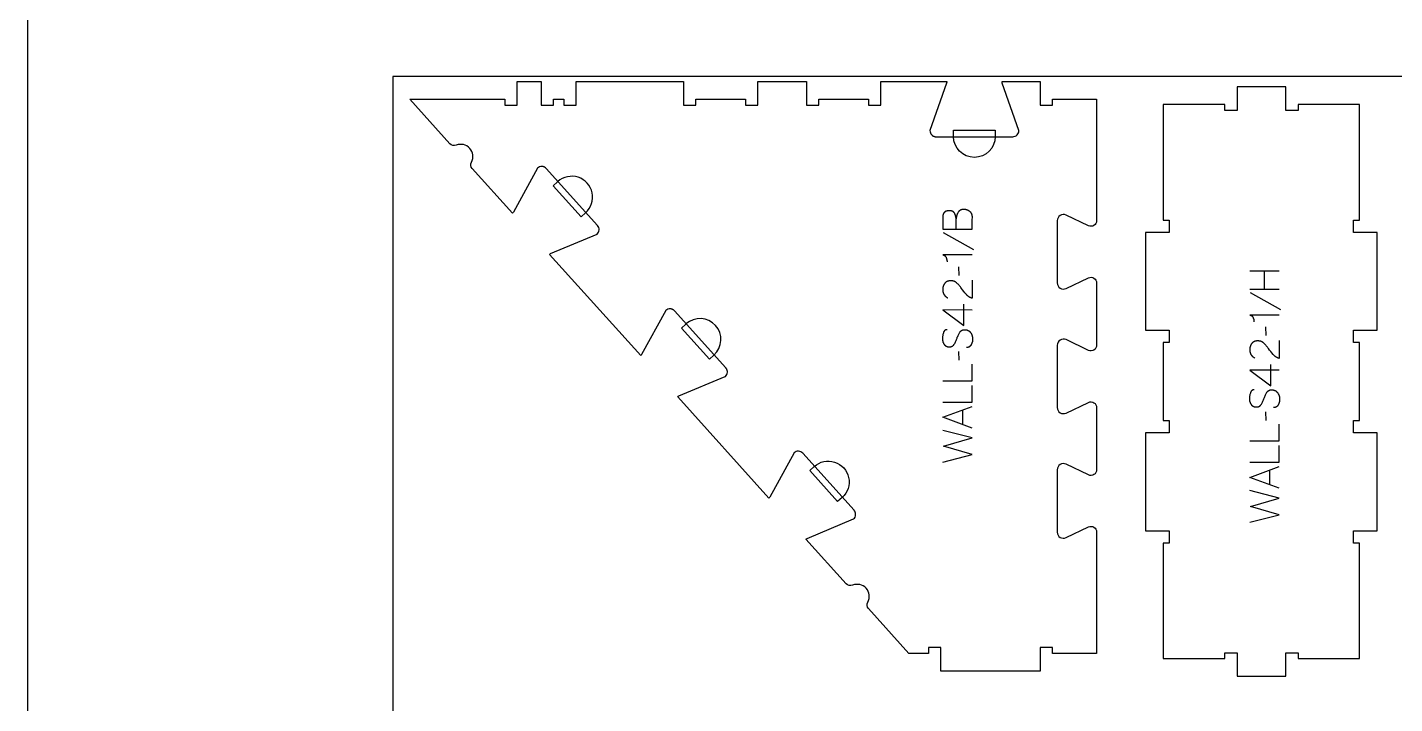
# Model space of a CAD drawing. Extents: x 0 to 4485, y 0 to 10771.
# Drawn here: x 0 to 1390, y 4932 to 5619 of the extents above; entities that cross this region are included whole.
import ezdxf

# ---------------------------------------------------------------- set-up
doc = ezdxf.new("R2010")
doc.units = 0
for name, color, linetype in [('0_SHEET_SPRUCEPLY_2440X122', 1, 'CONTINUOUS'), ('1_ANYTOOL_1MMDEEP_LABELS_S', 2, 'CONTINUOUS'), ('4_ANYTOOL_CUTTHROUGH_OUTSI', 5, 'CONTINUOUS'), ('5_ANYTOOL_HALF_MILL_9MM_IN', 3, 'CONTINUOUS'), ('DONOTCUT', 7, 'CONTINUOUS')]:
    doc.layers.add(name, color=color, linetype=linetype)

msp = doc.modelspace()

# ---------------------------------------------------------------- linework, layer by layer
at = {"layer": '0_SHEET_SPRUCEPLY_2440X122'}
msp.add_lwpolyline([(371.7, 5569.4), (371.7, 4349.4), (2811.7, 4349.4), (2811.7, 5569.4)], close=True, dxfattribs=at)
at = {"layer": '1_ANYTOOL_1MMDEEP_LABELS_S', "color": 2}
for points in [[(930.7, 5414.1), (960.7, 5414.1), (960.7, 5423.8), (960.8, 5426.4), (960.8, 5426.6), (960.8, 5426.8), (960.8, 5427), (960.8, 5427.2), (960.7, 5427.5), (960.7, 5427.7), (960.7, 5427.9), (960.7, 5428.1), (960.6, 5428.3), (960.6, 5428.5), (960.5, 5428.7), (960.5, 5428.9), (960.4, 5429.1), (960.3, 5429.3), (960.3, 5429.5), (960.2, 5429.6), (960.1, 5429.8), (960, 5430), (959.9, 5430.2), (959.8, 5430.3), (959.7, 5430.5), (959.6, 5430.7), (959.5, 5430.8), (959.4, 5431), (959.2, 5431.1), (959.1, 5431.3), (959, 5431.4), (958.8, 5431.6), (958.7, 5431.7), (958.5, 5431.8), (958.3, 5432), (958.2, 5432.1), (958, 5432.2), (957.8, 5432.4), (957.7, 5432.5), (957.5, 5432.6), (957.3, 5432.7), (957.1, 5432.8), (957, 5432.9), (956.8, 5433), (956.6, 5433.1), (956.4, 5433.2), (956.2, 5433.3), (956.1, 5433.4), (955.9, 5433.5), (955.7, 5433.5), (955.5, 5433.6), (955.3, 5433.7), (955.1, 5433.7), (954.9, 5433.8), (954.7, 5433.9), (954.5, 5433.9), (954.4, 5433.9), (954.2, 5434), (954, 5434), (953.8, 5434.1), (953.6, 5434.1), (953.4, 5434.1), (953.2, 5434.1), (953, 5434.2), (952.8, 5434.2), (952.6, 5434.2), (952.4, 5434.2), (952.2, 5434.2), (951.9, 5434.2), (951.7, 5434.2), (951.4, 5434.2), (951.2, 5434.1), (950.9, 5434.1), (950.7, 5434.1), (950.5, 5434.1), (950.3, 5434), (950, 5434), (949.8, 5433.9), (949.6, 5433.8), (949.4, 5433.8), (949.2, 5433.7), (949, 5433.6), (948.8, 5433.6), (948.7, 5433.5), (948.6, 5433.4), (948.5, 5433.4), (948.4, 5433.3), (948.3, 5433.3), (948.2, 5433.2), (948.1, 5433.2), (948, 5433.1), (948, 5433.1), (947.9, 5433), (947.8, 5432.9), (947.7, 5432.9), (947.6, 5432.8), (947.6, 5432.8), (947.5, 5432.7), (947.4, 5432.6), (947.3, 5432.6), (947.3, 5432.5), (947.2, 5432.4), (947.1, 5432.3), (947.1, 5432.3), (947, 5432.2), (946.9, 5432.1), (946.8, 5432), (946.7, 5431.8), (946.5, 5431.6), (946.4, 5431.5), (946.3, 5431.3), (946.1, 5430.9), (945.9, 5430.5), (945.7, 5430.2), (945.5, 5429.8), (945.3, 5429.4), (945.2, 5429), (945, 5428.6), (944.9, 5428.2), (944.8, 5427.8), (944.7, 5427.3), (944.6, 5426.9), (944.5, 5426.5), (944.4, 5426), (944.3, 5425.6), (944.3, 5425.1), (944.2, 5424.7)], [(944.4, 5414.1), (944.2, 5424.7), (944.2, 5425.1), (944.2, 5425.5), (944.1, 5425.9), (944, 5426.2), (944, 5426.6), (943.9, 5427), (943.8, 5427.4), (943.7, 5427.7), (943.6, 5428.1), (943.5, 5428.4), (943.4, 5428.8), (943.3, 5429.1), (943.1, 5429.4), (943, 5429.8), (942.8, 5430.1), (942.7, 5430.4), (942.6, 5430.5), (942.6, 5430.6), (942.5, 5430.6), (942.5, 5430.7), (942.4, 5430.8), (942.4, 5430.8), (942.3, 5430.9), (942.3, 5431), (942.2, 5431.1), (942.2, 5431.1), (942.1, 5431.2), (942.1, 5431.3), (942, 5431.3), (941.9, 5431.4), (941.9, 5431.4), (941.8, 5431.5), (941.7, 5431.6), (941.7, 5431.6), (941.6, 5431.7), (941.5, 5431.7), (941.5, 5431.8), (941.4, 5431.8), (941.3, 5431.9), (941.3, 5431.9), (941.2, 5432), (941.1, 5432), (941, 5432.1), (940.9, 5432.1), (940.9, 5432.2), (940.8, 5432.2), (940.7, 5432.2), (940.6, 5432.3), (940.5, 5432.3), (940.4, 5432.4), (940.3, 5432.4), (940.1, 5432.5), (939.9, 5432.6), (939.7, 5432.6), (939.5, 5432.7), (939.3, 5432.7), (939.1, 5432.8), (938.8, 5432.8), (938.6, 5432.8), (938.4, 5432.8), (938.1, 5432.9), (937.9, 5432.9), (937.7, 5432.9), (937.4, 5432.9), (937.2, 5432.9), (936.8, 5432.9), (936.6, 5432.9), (936.4, 5432.9), (936.2, 5432.9), (936, 5432.8), (935.8, 5432.8), (935.6, 5432.8), (935.5, 5432.8), (935.3, 5432.7), (935.1, 5432.7), (935, 5432.7), (934.8, 5432.6), (934.6, 5432.6), (934.5, 5432.5), (934.3, 5432.5), (934.2, 5432.4), (934, 5432.4), (933.9, 5432.3), (933.7, 5432.3), (933.6, 5432.2), (933.5, 5432.1), (933.3, 5432), (933.2, 5432), (933.1, 5431.9), (933, 5431.8), (932.8, 5431.7), (932.7, 5431.6), (932.6, 5431.5), (932.5, 5431.4), (932.4, 5431.3), (932.3, 5431.2), (932.2, 5431.1), (932.1, 5431), (932, 5430.9), (931.9, 5430.8), (931.8, 5430.7), (931.8, 5430.6), (931.7, 5430.4), (931.6, 5430.3), (931.5, 5430.2), (931.4, 5430), (931.4, 5429.9), (931.3, 5429.7), (931.3, 5429.6), (931.2, 5429.5), (931.1, 5429.3), (931.1, 5429.1), (931, 5429), (931, 5428.8), (931, 5428.7), (930.9, 5428.5), (930.9, 5428.3), (930.8, 5428.1), (930.8, 5428), (930.8, 5427.8), (930.8, 5427.6), (930.7, 5427.4), (930.7, 5427.2), (930.7, 5427), (930.7, 5426.6), (930.7, 5426.2), (930.7, 5414.1)], [(931.2, 5410.7), (961.9, 5393.5)], [(960.7, 5388), (930.6, 5388), (930.8, 5388), (930.9, 5387.9), (931.1, 5387.9), (931.2, 5387.9), (931.4, 5387.9), (931.5, 5387.8), (931.6, 5387.8), (931.8, 5387.7), (931.9, 5387.7), (932, 5387.6), (932.1, 5387.6), (932.1, 5387.5), (932.2, 5387.5), (932.3, 5387.5), (932.3, 5387.5), (932.4, 5387.4), (932.4, 5387.4), (932.5, 5387.3), (932.6, 5387.3), (932.6, 5387.3), (932.7, 5387.2), (932.7, 5387.2), (932.8, 5387.1), (932.8, 5387.1), (932.9, 5387.1), (932.9, 5387), (933, 5387), (933, 5386.9), (933.1, 5386.9), (933.1, 5386.8), (933.2, 5386.8), (933.2, 5386.7), (933.3, 5386.6), (933.4, 5386.5), (933.5, 5386.4), (933.6, 5386.3), (933.6, 5386.2), (933.7, 5386.1), (933.8, 5385.9), (933.9, 5385.8), (933.9, 5385.7), (934, 5385.5), (934, 5385.4), (934.2, 5385.1), (934.3, 5384.8), (934.4, 5384.5), (934.5, 5384.2), (934.6, 5384), (934.6, 5383.7), (934.7, 5383.4), (934.8, 5383.1), (934.8, 5382.9), (934.9, 5382.6), (934.9, 5382.3), (935, 5382.1), (935, 5381.8), (935, 5381.5), (935, 5381.3), (935, 5381)], [(946.8, 5375.9), (946.9, 5367.1)], [(1272.8, 5371.3), (1242.8, 5371.3)], [(1257.5, 5371.3), (1257.5, 5353)], [(960.6, 5362.2), (960.6, 5343.9), (960.1, 5344), (959.9, 5344.1), (959.7, 5344.2), (959.5, 5344.2), (959.3, 5344.3), (959, 5344.4), (958.8, 5344.5), (958.6, 5344.6), (958.4, 5344.7), (958.2, 5344.8), (958, 5344.9), (957.8, 5345.1), (957.6, 5345.2), (957.4, 5345.3), (957.2, 5345.4), (957, 5345.5), (956.8, 5345.7), (956.7, 5345.8), (956.5, 5346), (956.3, 5346.1), (956.1, 5346.2), (955.9, 5346.4), (955.8, 5346.5), (955.6, 5346.7), (955.4, 5346.9), (955.2, 5347), (955.1, 5347.2), (954.9, 5347.4), (954.8, 5347.5), (954.4, 5347.9), (953.2, 5349.4), (952, 5350.9), (950.9, 5352.4), (949.8, 5353.9), (949.2, 5354.7), (948.6, 5355.4), (948, 5356.1), (947.5, 5356.8), (946.9, 5357.5), (946.3, 5358.1), (945.7, 5358.7), (945, 5359.3), (944.9, 5359.5), (944.7, 5359.6), (944.6, 5359.7), (944.4, 5359.9), (944.2, 5360), (944.1, 5360.1), (943.9, 5360.2), (943.7, 5360.4), (943.6, 5360.5), (943.4, 5360.6), (943.2, 5360.7), (943, 5360.8), (942.8, 5360.8), (942.6, 5360.9), (942.5, 5361), (942.3, 5361.1), (942.1, 5361.2), (941.9, 5361.2), (941.7, 5361.3), (941.5, 5361.3), (941.3, 5361.4), (941.1, 5361.4), (940.9, 5361.5), (940.7, 5361.5), (940.5, 5361.6), (940.2, 5361.6), (940, 5361.6), (939.8, 5361.6), (939.6, 5361.7), (939.4, 5361.7), (939.1, 5361.7), (938.9, 5361.7), (938.7, 5361.7), (938.4, 5361.7), (938.2, 5361.7), (937.9, 5361.6), (937.7, 5361.6), (937.5, 5361.6), (937.2, 5361.6), (937, 5361.5), (936.8, 5361.5), (936.6, 5361.4), (936.4, 5361.4), (936.2, 5361.3), (936, 5361.3), (935.8, 5361.2), (935.6, 5361.1), (935.4, 5361), (935.2, 5361), (935, 5360.9), (934.8, 5360.8), (934.6, 5360.7), (934.5, 5360.6), (934.3, 5360.5), (934.1, 5360.4), (934, 5360.3), (933.8, 5360.1), (933.6, 5360), (933.5, 5359.9), (933.3, 5359.7), (933.2, 5359.6), (933.1, 5359.5), (932.9, 5359.3), (932.8, 5359.2), (932.7, 5359), (932.5, 5358.8), (932.4, 5358.7), (932.3, 5358.5), (932.2, 5358.3), (932.1, 5358.2), (932, 5358), (931.9, 5357.8), (931.8, 5357.6), (931.7, 5357.4), (931.6, 5357.3), (931.5, 5357.1), (931.4, 5356.9), (931.3, 5356.7), (931.3, 5356.5), (931.2, 5356.3), (931.1, 5356.1), (931.1, 5355.9), (931, 5355.7), (931, 5355.5), (930.9, 5355.3), (930.9, 5355), (930.8, 5354.8), (930.8, 5354.6), (930.8, 5354.4), (930.8, 5354.2), (930.7, 5353.9), (930.7, 5353.7), (930.7, 5353.5), (930.7, 5353.2), (930.7, 5352.8), (930.7, 5352.4), (930.7, 5352), (930.7, 5351.7), (930.8, 5351.3), (930.8, 5351), (930.9, 5350.7), (930.9, 5350.3), (931, 5350), (931.1, 5349.7), (931.1, 5349.5), (931.2, 5349.4), (931.2, 5349.2), (931.3, 5349.1), (931.3, 5348.9), (931.4, 5348.8), (931.5, 5348.7), (931.5, 5348.5), (931.6, 5348.4), (931.7, 5348.2), (931.7, 5348.1), (931.8, 5348), (931.9, 5347.8), (932, 5347.7), (932, 5347.6), (932.1, 5347.4), (932.2, 5347.3), (932.3, 5347.2), (932.4, 5347), (932.5, 5346.9), (932.6, 5346.8), (932.7, 5346.7), (932.8, 5346.6), (932.9, 5346.4), (933, 5346.3), (933.1, 5346.2), (933.2, 5346.1), (933.3, 5346), (933.4, 5345.9), (933.6, 5345.8), (933.7, 5345.7), (933.8, 5345.6), (934, 5345.4), (934.3, 5345.2), (934.6, 5345), (934.9, 5344.8), (935.2, 5344.6), (935.5, 5344.4), (935.8, 5344.3)], [(1242.8, 5353), (1272.8, 5353)], [(1243.3, 5349.6), (1274.1, 5332.4)], [(960.7, 5331.9), (930.6, 5332), (952, 5316)], [(952, 5316), (952, 5337.7)], [(1272.8, 5326.8), (1242.8, 5326.8), (1242.9, 5326.8), (1243.1, 5326.8), (1243.2, 5326.8), (1243.4, 5326.7), (1243.5, 5326.7), (1243.6, 5326.7), (1243.8, 5326.6), (1243.9, 5326.6), (1244, 5326.5), (1244.2, 5326.5), (1244.2, 5326.4), (1244.3, 5326.4), (1244.3, 5326.4), (1244.4, 5326.3), (1244.5, 5326.3), (1244.5, 5326.3), (1244.6, 5326.2), (1244.6, 5326.2), (1244.7, 5326.2), (1244.7, 5326.1), (1244.8, 5326.1), (1244.8, 5326), (1244.9, 5326), (1245, 5326), (1245, 5325.9), (1245.1, 5325.9), (1245.1, 5325.8), (1245.2, 5325.8), (1245.2, 5325.7), (1245.3, 5325.7), (1245.3, 5325.6), (1245.3, 5325.6), (1245.4, 5325.5), (1245.5, 5325.4), (1245.6, 5325.3), (1245.7, 5325.1), (1245.8, 5325), (1245.8, 5324.9), (1245.9, 5324.8), (1246, 5324.6), (1246.1, 5324.5), (1246.1, 5324.4), (1246.2, 5324.2), (1246.3, 5323.9), (1246.4, 5323.7), (1246.5, 5323.4), (1246.6, 5323.1), (1246.7, 5322.8), (1246.8, 5322.5), (1246.8, 5322.2), (1246.9, 5322), (1247, 5321.7), (1247, 5321.4), (1247.1, 5321.2), (1247.1, 5320.9), (1247.1, 5320.6), (1247.1, 5320.4), (1247.1, 5320.1), (1247.1, 5319.9)], [(935.3, 5311.9), (935.1, 5311.9), (935, 5311.9), (934.9, 5311.9), (934.8, 5311.9), (934.7, 5311.9), (934.6, 5311.9), (934.5, 5311.9), (934.5, 5311.9), (934.4, 5311.8), (934.3, 5311.8), (934.2, 5311.8), (934.1, 5311.8), (934, 5311.8), (934, 5311.7), (933.9, 5311.7), (933.8, 5311.7), (933.7, 5311.7), (933.6, 5311.6), (933.6, 5311.6), (933.5, 5311.6), (933.4, 5311.5), (933.4, 5311.5), (933.3, 5311.5), (933.2, 5311.4), (933.1, 5311.4), (933.1, 5311.3), (933, 5311.3), (932.9, 5311.2), (932.9, 5311.2), (932.8, 5311.2), (932.8, 5311.1), (932.7, 5311.1), (932.6, 5311), (932.6, 5310.9), (932.5, 5310.9), (932.5, 5310.8), (932.4, 5310.8), (932.3, 5310.7), (932.3, 5310.6), (932.2, 5310.6), (932.2, 5310.5), (932.1, 5310.4), (932.1, 5310.4), (932, 5310.3), (932, 5310.2), (931.9, 5310.2), (931.9, 5310.1), (931.8, 5310), (931.8, 5309.9), (931.8, 5309.8), (931.7, 5309.8), (931.6, 5309.6), (931.6, 5309.4), (931.5, 5309.2), (931.4, 5309), (931.3, 5308.8), (931.3, 5308.6), (931.1, 5307.8), (930.9, 5307), (930.7, 5306.2), (930.6, 5305.5), (930.5, 5305.1), (930.5, 5304.7), (930.4, 5304.3), (930.4, 5304), (930.4, 5303.6), (930.4, 5303.3), (930.3, 5302.9), (930.3, 5302.5), (930.3, 5302.3), (930.3, 5302.1), (930.4, 5302), (930.4, 5301.8), (930.4, 5301.6), (930.4, 5301.4), (930.4, 5301.2), (930.5, 5301), (930.5, 5300.8), (930.5, 5300.6), (930.6, 5300.5), (930.6, 5300.3), (930.6, 5300.1), (930.7, 5299.9), (930.7, 5299.7), (930.8, 5299.6), (930.9, 5299.4), (930.9, 5299.2), (931, 5299), (931.1, 5298.9), (931.1, 5298.7), (931.2, 5298.5), (931.3, 5298.4), (931.4, 5298.2), (931.5, 5298), (931.5, 5297.9), (931.6, 5297.7), (931.7, 5297.6), (931.8, 5297.4), (931.9, 5297.2), (932, 5297.1), (932.2, 5296.9), (932.3, 5296.8), (932.4, 5296.6), (932.5, 5296.5), (932.6, 5296.3), (932.8, 5296.2), (932.9, 5296.1), (933, 5296), (933.2, 5295.8), (933.3, 5295.7), (933.5, 5295.6), (933.6, 5295.5), (933.7, 5295.4), (933.9, 5295.3), (934.1, 5295.2), (934.2, 5295.1), (934.4, 5295.1), (934.5, 5295), (934.7, 5294.9), (934.9, 5294.8), (935, 5294.8), (935.2, 5294.7), (935.4, 5294.7), (935.6, 5294.6), (935.8, 5294.6), (936, 5294.6), (936.2, 5294.5), (936.3, 5294.5), (936.5, 5294.5), (936.7, 5294.5), (937, 5294.4), (937.2, 5294.4), (937.4, 5294.4), (937.6, 5294.4), (937.8, 5294.4), (938, 5294.5), (938.2, 5294.5), (938.4, 5294.5), (938.6, 5294.5), (938.8, 5294.6), (939, 5294.6), (939.2, 5294.7), (939.4, 5294.7), (939.5, 5294.8), (939.7, 5294.8), (939.8, 5294.9), (939.9, 5294.9), (940, 5294.9), (940, 5295), (940.1, 5295), (940.2, 5295.1), (940.3, 5295.1), (940.4, 5295.1), (940.4, 5295.2), (940.5, 5295.2), (940.6, 5295.3), (940.7, 5295.3), (940.8, 5295.4), (940.8, 5295.4), (940.9, 5295.5), (941, 5295.5), (941, 5295.6), (941.1, 5295.7), (941.2, 5295.7), (941.3, 5295.8), (941.3, 5295.8), (941.4, 5295.9), (941.5, 5296), (941.5, 5296), (941.6, 5296.2), (941.8, 5296.3), (941.9, 5296.4), (942, 5296.6), (942.1, 5296.8), (942.2, 5296.9), (942.3, 5297.1), (942.4, 5297.3), (942.8, 5298), (943.2, 5298.7), (943.6, 5299.5), (943.9, 5300.2), (944.3, 5301), (944.6, 5301.8), (944.9, 5302.6), (945.2, 5303.4), (945.5, 5304.3), (945.9, 5305.1), (946.2, 5305.9), (946.6, 5306.6), (947, 5307.4), (947.3, 5308.1), (947.7, 5308.8), (948.2, 5309.5), (948.3, 5309.6), (948.4, 5309.8), (948.5, 5310), (948.6, 5310), (948.6, 5310.1), (948.7, 5310.2), (948.8, 5310.2), (948.8, 5310.3), (948.9, 5310.4), (948.9, 5310.5), (949, 5310.5), (949.1, 5310.6), (949.2, 5310.6), (949.2, 5310.7), (949.3, 5310.8), (949.4, 5310.8), (949.4, 5310.9), (949.5, 5310.9), (949.6, 5311), (949.7, 5311), (949.7, 5311.1), (949.8, 5311.1), (949.9, 5311.2), (950, 5311.2), (950.1, 5311.3), (950.1, 5311.3), (950.2, 5311.4), (950.3, 5311.4), (950.4, 5311.4), (950.5, 5311.5), (950.6, 5311.5), (950.6, 5311.5), (950.7, 5311.6), (950.8, 5311.6), (950.9, 5311.6), (951, 5311.7), (951.1, 5311.7), (951.3, 5311.7), (951.5, 5311.8), (951.7, 5311.8), (951.9, 5311.8), (952.1, 5311.9), (952.3, 5311.9), (952.5, 5311.9), (952.7, 5311.9), (952.9, 5311.9), (953.2, 5311.9), (953.4, 5311.9), (953.6, 5311.9), (953.8, 5311.9), (954.1, 5311.8), (954.3, 5311.8), (954.5, 5311.8), (954.7, 5311.7), (954.9, 5311.7), (955.2, 5311.6), (955.4, 5311.6), (955.6, 5311.5), (955.8, 5311.4), (955.9, 5311.4), (956.1, 5311.3), (956.3, 5311.2), (956.5, 5311.1), (956.7, 5311), (956.9, 5310.9), (957, 5310.8), (957.2, 5310.7), (957.4, 5310.6), (957.5, 5310.5), (957.7, 5310.4), (957.8, 5310.3), (958, 5310.1), (958.1, 5310), (958.3, 5309.8), (958.4, 5309.7), (958.5, 5309.5), (958.7, 5309.4), (958.8, 5309.2), (958.9, 5309.1), (959, 5308.9), (959.2, 5308.7), (959.4, 5308.3), (959.6, 5308), (959.8, 5307.6), (960, 5307.2), (960.1, 5306.9), (960.3, 5306.5), (960.3, 5306.3), (960.4, 5306.1), (960.5, 5305.9), (960.5, 5305.7), (960.6, 5305.5), (960.6, 5305.3), (960.7, 5305.1), (960.7, 5304.9), (960.8, 5304.7), (960.8, 5304.5), (960.9, 5304.3), (960.9, 5304.1), (960.9, 5303.9), (960.9, 5303.7), (961, 5303.3), (961, 5302.9), (961, 5302.5), (961, 5302.1), (961, 5301.7), (961, 5301.3), (960.9, 5300.9), (960.9, 5300.5), (960.8, 5300.1), (960.8, 5299.7), (960.7, 5299.3), (960.6, 5299), (960.4, 5298.6), (960.3, 5298.2), (960.2, 5297.9), (960, 5297.5), (959.9, 5297.1), (959.7, 5296.8), (959.5, 5296.4), (959.4, 5296.3), (959.3, 5296.1), (959.2, 5296), (959.1, 5295.8), (959, 5295.7), (958.8, 5295.5), (958.7, 5295.4), (958.6, 5295.3), (958.5, 5295.1), (958.3, 5295), (958.2, 5294.9), (958.1, 5294.8), (958, 5294.7), (957.9, 5294.7), (957.9, 5294.6), (957.8, 5294.6), (957.7, 5294.5), (957.7, 5294.5), (957.6, 5294.4), (957.5, 5294.4), (957.4, 5294.4), (957.4, 5294.3), (957.3, 5294.3), (957.2, 5294.2), (957.1, 5294.2), (957.1, 5294.2), (957, 5294.1), (956.9, 5294.1), (956.8, 5294.1), (956.8, 5294), (956.7, 5294), (956.6, 5294), (956.4, 5293.9), (956.3, 5293.9), (956.1, 5293.8), (955.9, 5293.8), (955.7, 5293.8), (955.6, 5293.8), (955.4, 5293.7), (955.2, 5293.7), (955, 5293.7), (954.8, 5293.7)], [(1258.9, 5314.7), (1259, 5305.9)], [(1272.8, 5301), (1272.7, 5282.7), (1272.3, 5282.8), (1272.1, 5282.9), (1271.8, 5283), (1271.6, 5283.1), (1271.4, 5283.2), (1271.2, 5283.3), (1271, 5283.4), (1270.8, 5283.5), (1270.5, 5283.6), (1270.3, 5283.7), (1270.1, 5283.8), (1269.9, 5283.9), (1269.7, 5284), (1269.5, 5284.1), (1269.4, 5284.3), (1269.2, 5284.4), (1269, 5284.5), (1268.8, 5284.7), (1268.6, 5284.8), (1268.4, 5284.9), (1268.2, 5285.1), (1268.1, 5285.2), (1267.9, 5285.4), (1267.7, 5285.5), (1267.6, 5285.7), (1267.4, 5285.9), (1267.2, 5286), (1267.1, 5286.2), (1266.9, 5286.4), (1266.6, 5286.7), (1265.4, 5288.2), (1264.2, 5289.7), (1263, 5291.2), (1261.9, 5292.7), (1261.3, 5293.5), (1260.8, 5294.2), (1260.2, 5294.9), (1259.6, 5295.6), (1259, 5296.3), (1258.4, 5296.9), (1257.8, 5297.6), (1257.2, 5298.2), (1257, 5298.3), (1256.9, 5298.5), (1256.7, 5298.6), (1256.5, 5298.7), (1256.4, 5298.8), (1256.2, 5299), (1256, 5299.1), (1255.9, 5299.2), (1255.7, 5299.3), (1255.5, 5299.4), (1255.3, 5299.5), (1255.1, 5299.6), (1255, 5299.7), (1254.8, 5299.8), (1254.6, 5299.9), (1254.4, 5299.9), (1254.2, 5300), (1254, 5300.1), (1253.8, 5300.1), (1253.6, 5300.2), (1253.4, 5300.2), (1253.2, 5300.3), (1253, 5300.3), (1252.8, 5300.4), (1252.6, 5300.4), (1252.4, 5300.4), (1252.2, 5300.5), (1251.9, 5300.5), (1251.7, 5300.5), (1251.5, 5300.5), (1251.3, 5300.5), (1251, 5300.5), (1250.8, 5300.5), (1250.6, 5300.5), (1250.3, 5300.5), (1250.1, 5300.5), (1249.8, 5300.5), (1249.6, 5300.4), (1249.4, 5300.4), (1249.2, 5300.4), (1248.9, 5300.3), (1248.7, 5300.3), (1248.5, 5300.2), (1248.3, 5300.2), (1248.1, 5300.1), (1247.9, 5300), (1247.7, 5300), (1247.5, 5299.9), (1247.3, 5299.8), (1247.1, 5299.7), (1246.9, 5299.6), (1246.8, 5299.5), (1246.6, 5299.4), (1246.4, 5299.3), (1246.3, 5299.2), (1246.1, 5299.1), (1245.9, 5299), (1245.8, 5298.9), (1245.6, 5298.7), (1245.5, 5298.6), (1245.3, 5298.4), (1245.2, 5298.3), (1245.1, 5298.2), (1244.9, 5298), (1244.8, 5297.8), (1244.7, 5297.7), (1244.5, 5297.5), (1244.4, 5297.3), (1244.3, 5297.2), (1244.2, 5297), (1244.1, 5296.8), (1244, 5296.6), (1243.9, 5296.5), (1243.8, 5296.3), (1243.7, 5296.1), (1243.6, 5295.9), (1243.6, 5295.7), (1243.5, 5295.5), (1243.4, 5295.3), (1243.3, 5295.1), (1243.3, 5294.9), (1243.2, 5294.7), (1243.2, 5294.5), (1243.1, 5294.3), (1243.1, 5294.1), (1243, 5293.9), (1243, 5293.7), (1243, 5293.5), (1242.9, 5293.2), (1242.9, 5293), (1242.9, 5292.8), (1242.9, 5292.6), (1242.8, 5292.3), (1242.8, 5292.1), (1242.8, 5291.6), (1242.8, 5291.2), (1242.8, 5290.9), (1242.9, 5290.5), (1242.9, 5290.2), (1242.9, 5289.8), (1243, 5289.5), (1243.1, 5289.2), (1243.1, 5288.9), (1243.2, 5288.5), (1243.3, 5288.4), (1243.3, 5288.2), (1243.4, 5288.1), (1243.4, 5287.9), (1243.5, 5287.8), (1243.5, 5287.6), (1243.6, 5287.5), (1243.7, 5287.4), (1243.7, 5287.2), (1243.8, 5287.1), (1243.9, 5286.9), (1243.9, 5286.8), (1244, 5286.7), (1244.1, 5286.5), (1244.2, 5286.4), (1244.3, 5286.3), (1244.3, 5286.1), (1244.4, 5286), (1244.5, 5285.9), (1244.6, 5285.8), (1244.7, 5285.6), (1244.8, 5285.5), (1244.9, 5285.4), (1245, 5285.3), (1245.1, 5285.2), (1245.2, 5285.1), (1245.3, 5284.9), (1245.5, 5284.8), (1245.6, 5284.7), (1245.7, 5284.6), (1245.8, 5284.5), (1245.9, 5284.4), (1246.2, 5284.2), (1246.5, 5284), (1246.7, 5283.8), (1247, 5283.6), (1247.3, 5283.5), (1247.6, 5283.3), (1247.9, 5283.1)], [(946.8, 5289.7), (946.9, 5280.9)], [(930.7, 5259.9), (960.7, 5259.9), (960.7, 5277)], [(1272.8, 5270.8), (1242.8, 5270.8), (1264.2, 5254.8)], [(1264.2, 5254.8), (1264.2, 5276.6)], [(930.7, 5238.1), (960.7, 5238.1), (960.7, 5255.2)], [(1247.4, 5250.8), (1247.2, 5250.8), (1247.1, 5250.8), (1247, 5250.8), (1246.9, 5250.7), (1246.9, 5250.7), (1246.8, 5250.7), (1246.7, 5250.7), (1246.6, 5250.7), (1246.5, 5250.7), (1246.4, 5250.7), (1246.3, 5250.7), (1246.3, 5250.6), (1246.2, 5250.6), (1246.1, 5250.6), (1246, 5250.6), (1245.9, 5250.5), (1245.9, 5250.5), (1245.8, 5250.5), (1245.7, 5250.4), (1245.6, 5250.4), (1245.6, 5250.4), (1245.5, 5250.3), (1245.4, 5250.3), (1245.3, 5250.3), (1245.3, 5250.2), (1245.2, 5250.2), (1245.1, 5250.1), (1245.1, 5250.1), (1245, 5250), (1245, 5250), (1244.9, 5249.9), (1244.8, 5249.9), (1244.8, 5249.8), (1244.7, 5249.8), (1244.6, 5249.7), (1244.6, 5249.7), (1244.5, 5249.6), (1244.5, 5249.6), (1244.4, 5249.5), (1244.4, 5249.4), (1244.3, 5249.4), (1244.3, 5249.3), (1244.2, 5249.2), (1244.2, 5249.1), (1244.1, 5249.1), (1244.1, 5249), (1244, 5248.9), (1244, 5248.8), (1243.9, 5248.8), (1243.9, 5248.7), (1243.8, 5248.6), (1243.8, 5248.4), (1243.7, 5248.3), (1243.6, 5248.1), (1243.5, 5247.9), (1243.5, 5247.7), (1243.4, 5247.5), (1243.2, 5246.7), (1243, 5245.9), (1242.8, 5245.1), (1242.7, 5244.3), (1242.7, 5243.9), (1242.6, 5243.6), (1242.6, 5243.2), (1242.5, 5242.8), (1242.5, 5242.5), (1242.5, 5242.1), (1242.5, 5241.7), (1242.5, 5241.4), (1242.5, 5241.2), (1242.5, 5241), (1242.5, 5240.8), (1242.5, 5240.6), (1242.5, 5240.4), (1242.5, 5240.2), (1242.6, 5240), (1242.6, 5239.9), (1242.6, 5239.7), (1242.7, 5239.5), (1242.7, 5239.3), (1242.7, 5239.1), (1242.8, 5238.9), (1242.8, 5238.8), (1242.9, 5238.6), (1242.9, 5238.4), (1243, 5238.2), (1243.1, 5238.1), (1243.1, 5237.9), (1243.2, 5237.7), (1243.3, 5237.6), (1243.3, 5237.4), (1243.4, 5237.2), (1243.5, 5237.1), (1243.6, 5236.9), (1243.7, 5236.7), (1243.8, 5236.6), (1243.9, 5236.4), (1244, 5236.2), (1244.1, 5236.1), (1244.2, 5235.9), (1244.3, 5235.8), (1244.4, 5235.6), (1244.5, 5235.5), (1244.7, 5235.3), (1244.8, 5235.2), (1244.9, 5235.1), (1245, 5234.9), (1245.2, 5234.8), (1245.3, 5234.7), (1245.4, 5234.6), (1245.6, 5234.5), (1245.7, 5234.4), (1245.9, 5234.3), (1246, 5234.2), (1246.2, 5234.1), (1246.3, 5234), (1246.5, 5233.9), (1246.7, 5233.8), (1246.8, 5233.8), (1247, 5233.7), (1247.2, 5233.6), (1247.4, 5233.6), (1247.5, 5233.5), (1247.7, 5233.5), (1247.9, 5233.4), (1248.1, 5233.4), (1248.3, 5233.4), (1248.5, 5233.3), (1248.7, 5233.3), (1248.9, 5233.3), (1249.1, 5233.3), (1249.3, 5233.3), (1249.5, 5233.3), (1249.7, 5233.3), (1249.9, 5233.3), (1250.1, 5233.3), (1250.3, 5233.3), (1250.5, 5233.4), (1250.7, 5233.4), (1250.9, 5233.4), (1251.1, 5233.5), (1251.3, 5233.5), (1251.5, 5233.6), (1251.7, 5233.6), (1251.8, 5233.7), (1251.9, 5233.7), (1252, 5233.7), (1252.1, 5233.8), (1252.2, 5233.8), (1252.3, 5233.9), (1252.3, 5233.9), (1252.4, 5233.9), (1252.5, 5234), (1252.6, 5234), (1252.7, 5234.1), (1252.7, 5234.1), (1252.8, 5234.2), (1252.9, 5234.2), (1253, 5234.3), (1253, 5234.3), (1253.1, 5234.4), (1253.2, 5234.4), (1253.2, 5234.5), (1253.3, 5234.6), (1253.4, 5234.6), (1253.5, 5234.7), (1253.5, 5234.7), (1253.6, 5234.8), (1253.7, 5234.9), (1253.8, 5235), (1253.9, 5235.1), (1254, 5235.3), (1254.1, 5235.4), (1254.2, 5235.6), (1254.4, 5235.8), (1254.5, 5235.9), (1254.6, 5236.1), (1255, 5236.8), (1255.3, 5237.6), (1255.7, 5238.3), (1256.1, 5239.1), (1256.4, 5239.8), (1256.7, 5240.6), (1257.1, 5241.5), (1257.4, 5242.3), (1257.7, 5243.1), (1258, 5243.9), (1258.4, 5244.7), (1258.7, 5245.5), (1259.1, 5246.2), (1259.5, 5246.9), (1259.9, 5247.6), (1260.3, 5248.3), (1260.4, 5248.5), (1260.5, 5248.7), (1260.6, 5248.8), (1260.7, 5248.9), (1260.8, 5249), (1260.8, 5249), (1260.9, 5249.1), (1261, 5249.2), (1261, 5249.2), (1261.1, 5249.3), (1261.2, 5249.4), (1261.2, 5249.4), (1261.3, 5249.5), (1261.4, 5249.5), (1261.4, 5249.6), (1261.5, 5249.7), (1261.6, 5249.7), (1261.6, 5249.8), (1261.7, 5249.8), (1261.8, 5249.9), (1261.9, 5249.9), (1262, 5250), (1262, 5250), (1262.1, 5250.1), (1262.2, 5250.1), (1262.3, 5250.2), (1262.4, 5250.2), (1262.4, 5250.2), (1262.5, 5250.3), (1262.6, 5250.3), (1262.7, 5250.3), (1262.8, 5250.4), (1262.9, 5250.4), (1263, 5250.4), (1263.1, 5250.5), (1263.1, 5250.5), (1263.2, 5250.5), (1263.4, 5250.6), (1263.6, 5250.6), (1263.8, 5250.7), (1264, 5250.7), (1264.2, 5250.7), (1264.4, 5250.7), (1264.6, 5250.7), (1264.8, 5250.8), (1265.1, 5250.8), (1265.3, 5250.8), (1265.5, 5250.7), (1265.7, 5250.7), (1266, 5250.7), (1266.2, 5250.7), (1266.4, 5250.6), (1266.7, 5250.6), (1266.9, 5250.6), (1267.1, 5250.5), (1267.3, 5250.5), (1267.5, 5250.4), (1267.7, 5250.4), (1267.9, 5250.3), (1268.1, 5250.2), (1268.3, 5250.1), (1268.5, 5250.1), (1268.6, 5250), (1268.8, 5249.9), (1269, 5249.8), (1269.2, 5249.7), (1269.3, 5249.6), (1269.5, 5249.5), (1269.7, 5249.3), (1269.8, 5249.2), (1270, 5249.1), (1270.1, 5249), (1270.3, 5248.8), (1270.4, 5248.7), (1270.5, 5248.5), (1270.7, 5248.4), (1270.8, 5248.2), (1270.9, 5248.1), (1271.1, 5247.9), (1271.2, 5247.7), (1271.3, 5247.6), (1271.5, 5247.2), (1271.7, 5246.8), (1271.9, 5246.5), (1272.1, 5246.1), (1272.3, 5245.7), (1272.4, 5245.3), (1272.5, 5245.1), (1272.6, 5245), (1272.6, 5244.8), (1272.7, 5244.6), (1272.7, 5244.4), (1272.8, 5244.2), (1272.8, 5244), (1272.9, 5243.8), (1272.9, 5243.6), (1273, 5243.4), (1273, 5243.2), (1273, 5243), (1273.1, 5242.8), (1273.1, 5242.6), (1273.1, 5242.2), (1273.2, 5241.8), (1273.2, 5241.4), (1273.2, 5240.9), (1273.1, 5240.5), (1273.1, 5240.1), (1273.1, 5239.7), (1273, 5239.3), (1273, 5239), (1272.9, 5238.6), (1272.8, 5238.2), (1272.7, 5237.8), (1272.6, 5237.4), (1272.5, 5237.1), (1272.3, 5236.7), (1272.2, 5236.3), (1272, 5236), (1271.8, 5235.6), (1271.6, 5235.3), (1271.5, 5235.1), (1271.4, 5235), (1271.3, 5234.8), (1271.2, 5234.7), (1271.1, 5234.5), (1271, 5234.4), (1270.9, 5234.2), (1270.7, 5234.1), (1270.6, 5234), (1270.5, 5233.8), (1270.4, 5233.7), (1270.2, 5233.6), (1270.2, 5233.6), (1270.1, 5233.5), (1270, 5233.5), (1269.9, 5233.4), (1269.9, 5233.4), (1269.8, 5233.3), (1269.7, 5233.3), (1269.7, 5233.2), (1269.6, 5233.2), (1269.5, 5233.2), (1269.4, 5233.1), (1269.4, 5233.1), (1269.3, 5233), (1269.2, 5233), (1269.1, 5233), (1269.1, 5232.9), (1269, 5232.9), (1268.9, 5232.9), (1268.8, 5232.8), (1268.7, 5232.8), (1268.6, 5232.8), (1268.4, 5232.7), (1268.2, 5232.7), (1268.1, 5232.6), (1267.9, 5232.6), (1267.7, 5232.6), (1267.5, 5232.6), (1267.3, 5232.6), (1267.1, 5232.6), (1266.9, 5232.6)], [(960.7, 5211.9), (930.7, 5222.8), (960.7, 5233.8)], [(951.1, 5215.4), (951.1, 5230.3)], [(1258.9, 5228.5), (1259, 5219.7)], [(1242.8, 5198.8), (1272.8, 5198.8), (1272.8, 5215.9)], [(930.7, 5177.2), (960.7, 5184.9), (931.6, 5193.3), (960.7, 5201.8), (930.7, 5209.3)], [(1242.8, 5177), (1272.8, 5177), (1272.8, 5194.1)], [(1272.8, 5150.7), (1242.8, 5161.6), (1272.8, 5172.7)], [(1263.3, 5154.2), (1263.3, 5169.1)], [(1242.8, 5116), (1272.8, 5123.7), (1243.7, 5132.2), (1272.8, 5140.7), (1242.8, 5148.2)]]:
    msp.add_lwpolyline(points, dxfattribs=at)
at = {"layer": '4_ANYTOOL_CUTTHROUGH_OUTSI', "color": 5}
msp.add_lwpolyline([(1078.9, 5111.3, -0.551268), (1087.1, 5106.1), (1087.1, 4982.7), (1042.1, 4982.7), (1042.1, 4988.7), (1029.6, 4988.7), (1029.6, 4964.7), (928.8, 4964.7), (928.8, 4988.7), (916.3, 4988.7), (916.3, 4982.7), (896.3, 4982.7), (855.3, 5028.2), (855.3, 5028.2, -0.317837), (854.5, 5034.8, 0.707107), (839, 5052, -0.317837), (832.5, 5053.4), (791.6, 5098.9, -0.061485), (792.8, 5099.6), (840, 5119.4), (840, 5119.4), (840.1, 5119.4), (840.1, 5119.4, 0.198912), (842.1, 5123.7), (842.1, 5123.9), (842.1, 5124), (842.1, 5124.2), (842.1, 5124.3), (842.1, 5124.5), (842.1, 5124.6), (842.1, 5124.8), (842.1, 5124.9), (842.1, 5125.1), (842, 5125.2), (842, 5125.4), (842, 5125.5), (841.9, 5125.7), (841.9, 5125.8), (841.8, 5126), (841.8, 5126.1), (841.7, 5126.3), (841.7, 5126.4), (841.6, 5126.6), (841.5, 5126.7), (841.5, 5126.9), (841.4, 5127), (841.3, 5127.1), (841.3, 5127.3), (841.2, 5127.4), (841.1, 5127.5), (841, 5127.6), (840.9, 5127.8), (840.8, 5127.9), (840.7, 5128), (840.6, 5128.1), (840.5, 5128.2), (788.3, 5186.2, 0.414214), (779.5, 5186.7), (779.5, 5186.6), (779.5, 5186.6), (754.9, 5141.7), (754.9, 5141.7, -0.061485), (754, 5140.6), (661.2, 5243.7, -0.061485), (662.4, 5244.5), (709.6, 5264.2), (709.6, 5264.2), (709.7, 5264.3), (709.7, 5264.3, 0.198912), (711.7, 5268.6), (711.7, 5268.7), (711.7, 5268.9), (711.7, 5269), (711.7, 5269.2), (711.7, 5269.3), (711.7, 5269.5), (711.7, 5269.6), (711.7, 5269.8), (711.6, 5269.9), (711.6, 5270.1), (711.6, 5270.2), (711.6, 5270.4), (711.5, 5270.5), (711.5, 5270.7), (711.4, 5270.8), (711.4, 5271), (711.3, 5271.1), (711.3, 5271.3), (711.2, 5271.4), (711.1, 5271.6), (711.1, 5271.7), (711, 5271.8), (710.9, 5272), (710.8, 5272.1), (710.8, 5272.2), (710.7, 5272.4), (710.6, 5272.5), (710.5, 5272.6), (710.4, 5272.7), (710.3, 5272.9), (710.2, 5273), (710.1, 5273.1), (657.9, 5331), (657.8, 5331.2), (657.7, 5331.3), (657.6, 5331.4), (657.5, 5331.5), (657.4, 5331.6), (657.3, 5331.7), (657.2, 5331.8), (657, 5331.9), (656.9, 5332), (656.8, 5332), (656.7, 5332.1), (656.5, 5332.2), (656.4, 5332.3), (656.3, 5332.4), (656.1, 5332.4), (656, 5332.5), (655.8, 5332.6), (655.7, 5332.6), (655.6, 5332.7), (655.4, 5332.7), (655.3, 5332.8), (655.1, 5332.8), (655, 5332.9), (654.8, 5332.9), (654.7, 5333), (654.5, 5333), (654.4, 5333), (654.2, 5333), (654.1, 5333.1), (653.9, 5333.1), (653.8, 5333.1), (653.6, 5333.1, 0.198912), (649.1, 5331.5), (649.1, 5331.5), (649.1, 5331.4), (624.5, 5286.6), (624.5, 5286.6, -0.061485), (623.6, 5285.5), (530.8, 5388.5, -0.061485), (532, 5389.3), (579.2, 5409), (579.2, 5409.1), (579.2, 5409.1), (579.2, 5409.1, 0.414214), (579.7, 5417.9), (527.5, 5475.9), (527.4, 5476), (527.3, 5476.1), (527.2, 5476.2), (527.1, 5476.3), (527, 5476.4), (526.9, 5476.5), (526.7, 5476.6), (526.6, 5476.7), (526.5, 5476.8), (526.4, 5476.9), (526.2, 5477), (526.1, 5477), (526, 5477.1), (525.8, 5477.2), (525.7, 5477.3), (525.6, 5477.3), (525.4, 5477.4), (525.3, 5477.5), (525.1, 5477.5), (525, 5477.6), (524.8, 5477.6), (524.7, 5477.7), (524.6, 5477.7), (524.4, 5477.8), (524.3, 5477.8), (524.1, 5477.8), (524, 5477.9), (523.8, 5477.9), (523.7, 5477.9), (523.5, 5477.9), (523.4, 5477.9), (523.2, 5477.9, 0.198912), (518.7, 5476.3), (518.7, 5476.3), (518.6, 5476.3), (494.1, 5431.4), (494.1, 5431.4, -0.061485), (493.2, 5430.3), (452.3, 5475.7, -0.317837), (451.5, 5482.3, 0.707107), (436.1, 5499.5, -0.317837), (429.6, 5501), (388.9, 5546.2), (485.5, 5546.2), (485.5, 5540.2), (498, 5540.2), (498, 5564.2), (522.5, 5564.2), (522.5, 5540.2), (535, 5540.2), (535, 5546.2), (545.5, 5546.2), (545.5, 5540.2), (558, 5540.2), (558, 5564.2), (667.1, 5564.2), (667.1, 5540.2), (679.6, 5540.2), (679.6, 5546.2), (730.1, 5546.2), (730.1, 5540.2), (742.6, 5540.2), (742.6, 5564.2), (792.1, 5564.2), (792.1, 5540.2), (804.6, 5540.2), (804.6, 5546.2), (855.1, 5546.2), (855.1, 5540.2), (867.6, 5540.2), (867.6, 5564.2), (934.8, 5564.2), (934.8, 5564.2, -0.061485), (934.5, 5562.8), (917.6, 5514.5), (917.6, 5514.5), (917.6, 5514.4), (917.6, 5514.4, 0.198912), (919.5, 5510), (919.6, 5509.9), (919.7, 5509.8), (919.8, 5509.7), (919.9, 5509.6), (920, 5509.5), (920.2, 5509.4), (920.3, 5509.3), (920.4, 5509.2), (920.5, 5509.1), (920.7, 5509.1), (920.8, 5509), (920.9, 5508.9), (921.1, 5508.8), (921.2, 5508.8), (921.3, 5508.7), (921.5, 5508.6), (921.6, 5508.6), (921.8, 5508.5), (921.9, 5508.5), (922.1, 5508.4), (922.2, 5508.4), (922.4, 5508.4), (922.5, 5508.3), (922.7, 5508.3), (922.8, 5508.3), (923, 5508.2), (923.1, 5508.2), (923.3, 5508.2), (923.4, 5508.2), (923.6, 5508.2), (923.7, 5508.2), (923.9, 5508.2), (1001.9, 5508.2, 0.414214), (1008.1, 5514.4), (1008.1, 5514.5), (1008.1, 5514.5), (991.2, 5562.8), (991.2, 5562.8, -0.061485), (991, 5564.2), (1029.6, 5564.2), (1029.6, 5540.2), (1042.1, 5540.2), (1042.1, 5546.2), (1087.1, 5546.2), (1087.1, 5422.8), (1087.1, 5422.8, -0.551268), (1078.9, 5417.6), (1056, 5428.5, 0.551268), (1047.1, 5422.8), (1047.1, 5359.4, 0.551268), (1056, 5353.8), (1078.9, 5364.7, -0.551268), (1087.1, 5359.5), (1087.1, 5296.1, -0.551268), (1078.9, 5290.9), (1056, 5301.8, 0.551268), (1047.1, 5296.1), (1047.1, 5232.7, 0.551268), (1056, 5227.1), (1078.9, 5238, -0.551268), (1087.1, 5232.8), (1087.1, 5169.4, -0.551268), (1078.9, 5164.2), (1056, 5175.1, 0.551268), (1047.1, 5169.4), (1047.1, 5106, 0.257375), (1050, 5100.7, 0.257375), (1056, 5100.4)], format="xyb", close=True, dxfattribs=at)
msp.add_lwpolyline([(1372.4, 5107.4), (1372.4, 5206.9), (1348.4, 5206.9), (1348.4, 5219.4), (1354.4, 5219.4), (1354.4, 5298.9), (1348.4, 5298.9), (1348.4, 5311.4), (1372.4, 5311.4), (1372.4, 5410.9), (1348.4, 5410.9), (1348.4, 5423.4), (1354.4, 5423.4), (1354.4, 5540.9), (1291.9, 5540.9), (1291.9, 5534.9), (1279.4, 5534.9), (1279.4, 5558.9), (1229.9, 5558.9), (1229.9, 5534.9), (1217.4, 5534.9), (1217.4, 5540.9), (1154.9, 5540.9), (1154.9, 5423.4), (1160.9, 5423.4), (1160.9, 5410.9), (1136.9, 5410.9), (1136.9, 5311.4), (1160.9, 5311.4), (1160.9, 5298.9), (1154.9, 5298.9), (1154.9, 5219.4), (1160.9, 5219.4), (1160.9, 5206.9), (1136.9, 5206.9), (1136.9, 5107.4), (1160.9, 5107.4), (1160.9, 5094.9), (1154.9, 5094.9), (1154.9, 4977.4), (1217.4, 4977.4), (1217.4, 4983.4), (1229.9, 4983.4), (1229.9, 4959.4), (1279.4, 4959.4), (1279.4, 4983.4), (1291.9, 4983.4), (1291.9, 4977.4), (1354.4, 4977.4), (1354.4, 5094.9), (1348.4, 5094.9), (1348.4, 5107.4)], close=True, dxfattribs=at)
at = {"layer": '5_ANYTOOL_HALF_MILL_9MM_IN'}
for points in [[(984.1, 5508.4, -1), (941.6, 5508.4), (941.6, 5508.7), (941.6, 5514.7), (984.1, 5514.7), (984.1, 5508.7), (984.1, 5508.4)], [(567.6, 5430.9, 1), (539.2, 5462.5), (539, 5462.4), (534.6, 5458.3), (563, 5426.8), (567.5, 5430.8), (567.6, 5430.9)], [(698.1, 5286.1, 1), (669.6, 5317.7), (669.4, 5317.5), (665, 5313.5), (693.4, 5281.9), (697.9, 5285.9), (698.1, 5286.1)], [(800, 5172.8, -1), (828.5, 5141.3), (828.3, 5141.1), (823.8, 5137.1), (795.4, 5168.7), (799.9, 5172.7), (800, 5172.8)]]:
    msp.add_lwpolyline(points, format="xyb", close=True, dxfattribs=at)
at = {"layer": 'DONOTCUT'}
msp.add_lwpolyline([(0, 0), (3183.4, 0), (3183.4, 7593.4), (0, 7593.4)], close=True, dxfattribs=at)

doc.saveas('drawing.dxf')
